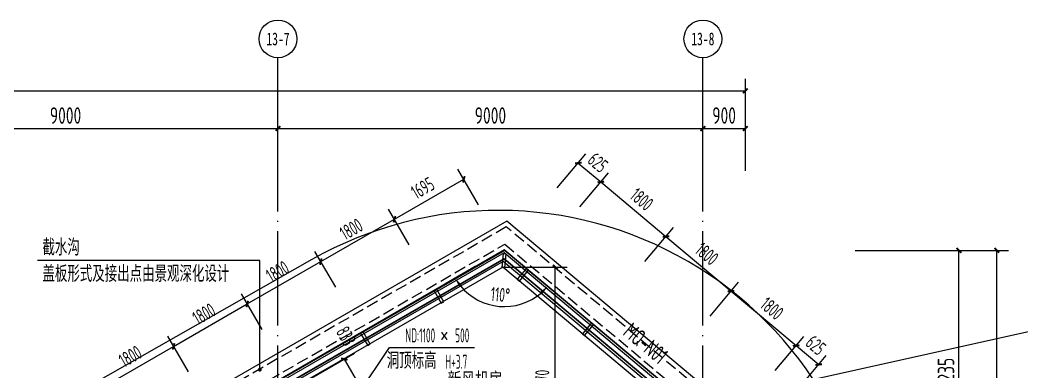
# Model space of a CAD drawing. Extents: x -228436 to 200315, y -41539 to 163917.
# Drawn here: x 43036 to 64259, y 20656 to 28120 of the extents above; entities that cross this region are included whole.
import ezdxf
from ezdxf.enums import TextEntityAlignment as Align

# ---------------------------------------------------------------- set-up
doc = ezdxf.new("R2010")
doc.units = 0
doc.header["$LTSCALE"] = 1000
doc.header["$MEASUREMENT"] = 0
for name, pattern in [('X-104 13#平面$0$ACAD_ISO05W100', [34, 24, -3, 0.5, -3, 0.5, -3]), ('X-104 13#平面$0$DASH', [0.35, 0.25, -0.1]), ('X-104 13#平面$0$DOTE', [2.42, 2, -0.2, 0.02, -0.2])]:
    doc.linetypes.add(name, pattern=pattern)
for name, color, linetype in [('01-标注_尺寸', 124, 'Continuous'), ('01-标注_符号', 200, 'Continuous'), ('02-TEXT_标注', 130, 'Continuous'), ('13#楼幕墙$0$A-C_幕墙龙骨', 133, 'Continuous'), ('13#楼幕墙$0$A-C_玻璃幕墙', 140, 'Continuous'), ('AXIS_TEXT', 7, 'Continuous'), ('X-104 13#平面$0$01-标注_符号', 200, 'Continuous'), ('X-104 13#平面$0$01-标注_轴线坐标', 132, 'Continuous'), ('X-104 13#平面$0$02-TEXT_房间', 7, 'Continuous'), ('X-104 13#平面$0$02-TEXT_标注', 130, 'Continuous'), ('X-104 13#平面$0$02-TEXT_轴号', 7, 'Continuous'), ('X-104 13#平面$0$A-O_散水', 134, 'Continuous'), ('X-104 13#平面$0$A-TECH_结构', 21, 'Continuous'), ('X-104 13#平面$0$A_AXIS-轴线', 36, 'X-104 13#平面$0$DOTE'), ('X-104 13#平面$0$M-道路 边线', 151, 'Continuous')]:
    doc.layers.add(name, color=color, linetype=linetype)
doc.layers.add('X-104 13#平面$0$000套内', color=226, linetype='Continuous', lineweight=30, plot=False)
doc.layers.add('X-104 13#平面$0$DIM_MODI', color=6, linetype='Continuous', plot=False)
doc.styles.add('_TCH_DIM', font='ros1.shx', dxfattribs={"width": 0.8, "bigfont": 'jd.shx'})
doc.styles.add('_TCH_DIM_T3', font='ros1.shx', dxfattribs={"width": 0.705882, "bigfont": 'jd.shx'})
doc.styles.add('COMPLEX', font='COMPLEX')
doc.styles.add('X-104 13#平面$0$_TCH_AXIS', font='STXIHEI_0.TTF', dxfattribs={"width": 0.75})
doc.styles.add('X-104 13#平面$0$_TCH_DIM', font='ros1.shx', dxfattribs={"width": 0.8, "bigfont": 'jd.shx'})
doc.styles.add('X-104 13#平面$0$_TCH_DIM_T3', font='ros1.shx', dxfattribs={"width": 0.8, "bigfont": 'jd.shx'})
doc.styles.add('X-104 13#平面$0$_TCH_SPACE', font='STXIHEI_0.TTF', dxfattribs={"width": 0.75, "height": 5})
doc.styles.add('X-104 13#平面$0$Standard', font='ros1.shx', dxfattribs={"width": 0.75, "bigfont": 'jd.shx'})
doc.dimstyles.new('_TCH_ARCH&&100', dxfattribs={"dimtxt": 297.5, "dimasz": 100, "dimexe": 250, "dimexo": 300, "dimgap": 126.25, "dimtad": 1, "dimdec": 0, "dimzin": 0, "dimdsep": 46, "dimtxsty": '_TCH_DIM_T3', "dimblk": 'ARCHTICK', "dimcen": 0.09, "dimclrt": 7, "dimazin": 2, "dimtfac": 1, "dimtdec": 0, "dimtix": 1, "dimtmove": 2, "dimatfit": 3, "dimfxl": 0, "dimtolj": 1, "dimtzin": 0, "dimarcsym": 0})
doc.dimstyles.new('_TCH_ARROW&&100', dxfattribs={"dimtxt": 297.5, "dimasz": 200, "dimexe": 250, "dimexo": 300, "dimgap": 100, "dimtad": 1, "dimdec": 0, "dimzin": 0, "dimdsep": 46, "dimtxsty": '_TCH_DIM_T3', "dimcen": 0.09, "dimclrt": 7, "dimazin": 2, "dimtfac": 1, "dimtdec": 0, "dimtix": 1, "dimtmove": 2, "dimatfit": 3, "dimfxl": 0, "dimtolj": 1, "dimtzin": 0, "dimarcsym": 0})
doc.dimstyles.new('X-104 13#平面$0$_TCH_ARCH&&100', dxfattribs={"dimtxt": 350, "dimasz": 100, "dimexe": 250, "dimexo": 300, "dimgap": 100, "dimtad": 1, "dimdec": 0, "dimzin": 0, "dimdsep": 46, "dimtxsty": 'X-104 13#平面$0$_TCH_DIM_T3', "dimblk": 'X-104 13#平面$0$_ArchTick', "dimcen": 0.09, "dimclrt": 7, "dimazin": 2, "dimtfac": 1, "dimtdec": 0, "dimtix": 1, "dimtmove": 2, "dimatfit": 3, "dimfxl": 0, "dimtolj": 1, "dimtzin": 0, "dimarcsym": 0})

# ---------------------------------------------------------------- blocks, each defined once
blk = doc.blocks.new('_AXISO')
blk.add_circle((0, 0), 0.5)
at = {"layer": 'AXIS_TEXT', "style": 'COMPLEX', "width": 1.041667}
blk.add_attdef('A', text='', height=0.56, dxfattribs=at).set_placement((-0.25, -0.28), (0.25, -0.28), align=Align.FIT)
blk = doc.blocks.new('X-104 13#平面$0$_ArchTick')
at = {"color": 0, "linetype": 'ByBlock', "const_width": 0.4}
blk.add_lwpolyline([(-0.5, -0.5), (0.5, 0.5)], dxfattribs=at)
blk = doc.blocks.new('*D751')
at = {"layer": 'Defpoints', "color": 0, "transparency": 16777216}
for p in [(58400, 26620), (-900, 24620), (58400, 24620)]:
    blk.add_point(p, dxfattribs=at)
at = {"layer": 'X-104 13#平面$0$01-标注_轴线坐标', "color": 0, "lineweight": -2, "transparency": 16777216}
for p, q in [((-900, 24920), (-900, 26870)), ((58400, 24920), (58400, 26870)), ((-900, 26620), (58400, 26620))]:
    blk.add_line(p, q, dxfattribs=at)
at = {"layer": 'X-104 13#平面$0$01-标注_轴线坐标', "color": 0, "lineweight": -2, "transparency": 16777216, "xscale": 100, "yscale": 100, "zscale": 100, "rotation": 180}
blk.add_blockref('X-104 13#平面$0$_ArchTick', (-900, 26620), dxfattribs=at)
at = {"layer": 'X-104 13#平面$0$01-标注_轴线坐标', "color": 0, "lineweight": -2, "transparency": 16777216, "xscale": 100, "yscale": 100, "zscale": 100}
blk.add_blockref('X-104 13#平面$0$_ArchTick', (58400, 26620), dxfattribs=at)
at = {"layer": 'X-104 13#平面$0$01-标注_轴线坐标', "color": 7, "transparency": 16777216, "insert": (28750, 26895), "char_height": 350, "attachment_point": 5, "style": 'X-104 13#平面$0$_TCH_DIM_T3'}
blk.add_mtext('\\A1;59300', dxfattribs=at)
blk = doc.blocks.new('*D758')
at = {"layer": 'Defpoints', "color": 0, "transparency": 16777216}
for p in [(48500, 25820), (39500, 24620), (48500, 24620)]:
    blk.add_point(p, dxfattribs=at)
at = {"layer": 'X-104 13#平面$0$01-标注_轴线坐标', "color": 0, "lineweight": -2, "transparency": 16777216}
for p, q in [((39500, 24920), (39500, 26070)), ((48500, 24920), (48500, 26070)), ((39500, 25820), (48500, 25820))]:
    blk.add_line(p, q, dxfattribs=at)
at = {"layer": 'X-104 13#平面$0$01-标注_轴线坐标', "color": 0, "lineweight": -2, "transparency": 16777216, "xscale": 100, "yscale": 100, "zscale": 100, "rotation": 180}
blk.add_blockref('X-104 13#平面$0$_ArchTick', (39500, 25820), dxfattribs=at)
at = {"layer": 'X-104 13#平面$0$01-标注_轴线坐标', "color": 0, "lineweight": -2, "transparency": 16777216, "xscale": 100, "yscale": 100, "zscale": 100}
blk.add_blockref('X-104 13#平面$0$_ArchTick', (48500, 25820), dxfattribs=at)
at = {"layer": 'X-104 13#平面$0$01-标注_轴线坐标', "color": 7, "transparency": 16777216, "insert": (44000, 26095), "char_height": 350, "attachment_point": 5, "style": 'X-104 13#平面$0$_TCH_DIM_T3'}
blk.add_mtext('\\A1;9000', dxfattribs=at)
blk = doc.blocks.new('*D759')
at = {"layer": 'Defpoints', "color": 0, "transparency": 16777216}
for p in [(57500, 25820), (48500, 24620), (57500, 24620)]:
    blk.add_point(p, dxfattribs=at)
at = {"layer": 'X-104 13#平面$0$01-标注_轴线坐标', "color": 0, "lineweight": -2, "transparency": 16777216}
for p, q in [((48500, 24920), (48500, 26070)), ((57500, 24920), (57500, 26070)), ((48500, 25820), (57500, 25820))]:
    blk.add_line(p, q, dxfattribs=at)
at = {"layer": 'X-104 13#平面$0$01-标注_轴线坐标', "color": 0, "lineweight": -2, "transparency": 16777216, "xscale": 100, "yscale": 100, "zscale": 100, "rotation": 180}
blk.add_blockref('X-104 13#平面$0$_ArchTick', (48500, 25820), dxfattribs=at)
at = {"layer": 'X-104 13#平面$0$01-标注_轴线坐标', "color": 0, "lineweight": -2, "transparency": 16777216, "xscale": 100, "yscale": 100, "zscale": 100}
blk.add_blockref('X-104 13#平面$0$_ArchTick', (57500, 25820), dxfattribs=at)
at = {"layer": 'X-104 13#平面$0$01-标注_轴线坐标', "color": 7, "transparency": 16777216, "insert": (53000, 26095), "char_height": 350, "attachment_point": 5, "style": 'X-104 13#平面$0$_TCH_DIM_T3'}
blk.add_mtext('\\A1;9000', dxfattribs=at)
blk = doc.blocks.new('*D760')
at = {"layer": 'Defpoints', "color": 0, "transparency": 16777216}
for p in [(58400, 25820), (57500, 24620), (58400, 24620)]:
    blk.add_point(p, dxfattribs=at)
at = {"layer": 'X-104 13#平面$0$01-标注_轴线坐标', "color": 0, "lineweight": -2, "transparency": 16777216}
for p, q in [((57500, 24920), (57500, 26070)), ((58400, 24920), (58400, 26070)), ((57500, 25820), (58400, 25820))]:
    blk.add_line(p, q, dxfattribs=at)
at = {"layer": 'X-104 13#平面$0$01-标注_轴线坐标', "color": 0, "lineweight": -2, "transparency": 16777216, "xscale": 100, "yscale": 100, "zscale": 100, "rotation": 180}
blk.add_blockref('X-104 13#平面$0$_ArchTick', (57500, 25820), dxfattribs=at)
at = {"layer": 'X-104 13#平面$0$01-标注_轴线坐标', "color": 0, "lineweight": -2, "transparency": 16777216, "xscale": 100, "yscale": 100, "zscale": 100}
blk.add_blockref('X-104 13#平面$0$_ArchTick', (58400, 25820), dxfattribs=at)
at = {"layer": 'X-104 13#平面$0$01-标注_轴线坐标', "color": 7, "transparency": 16777216, "insert": (57950, 26095), "char_height": 350, "attachment_point": 5, "style": 'X-104 13#平面$0$_TCH_DIM_T3'}
blk.add_mtext('\\A1;900', dxfattribs=at)
blk = doc.blocks.new('*D761')
at = {"layer": 'Defpoints', "color": 0, "transparency": 16777216}
for p in [(60425, 23235), (63725, 23235), (60425, -2700)]:
    blk.add_point(p, dxfattribs=at)
at = {"layer": 'X-104 13#平面$0$01-标注_轴线坐标', "color": 0, "lineweight": -2, "transparency": 16777216}
for p, q in [((60725, 23235), (63975, 23235)), ((63725, -2700), (63725, 23235)), ((60725, -2700), (63975, -2700))]:
    blk.add_line(p, q, dxfattribs=at)
at = {"layer": 'X-104 13#平面$0$01-标注_轴线坐标', "color": 0, "lineweight": -2, "transparency": 16777216, "xscale": 100, "yscale": 100, "zscale": 100}
for p, rotation in [((63725, 23235), 90), ((63725, -2700), 270)]:
    blk.add_blockref('X-104 13#平面$0$_ArchTick', p, dxfattribs=dict(at, rotation=rotation))
at = {"layer": 'X-104 13#平面$0$01-标注_轴线坐标', "color": 7, "transparency": 16777216, "insert": (63450, 10268), "char_height": 350, "attachment_point": 5, "rotation": 90, "style": 'X-104 13#平面$0$_TCH_DIM_T3'}
blk.add_mtext('\\A1;25935', dxfattribs=at)
blk = doc.blocks.new('*D766')
at = {"layer": 'Defpoints', "color": 0, "transparency": 16777216}
for p in [(60425, 23235), (62925, 23235), (60425, 18000)]:
    blk.add_point(p, dxfattribs=at)
at = {"layer": 'X-104 13#平面$0$01-标注_轴线坐标', "color": 0, "lineweight": -2, "transparency": 16777216}
for p, q in [((60725, 23235), (63175, 23235)), ((62925, 18000), (62925, 23235)), ((60725, 18000), (63175, 18000))]:
    blk.add_line(p, q, dxfattribs=at)
at = {"layer": 'X-104 13#平面$0$01-标注_轴线坐标', "color": 0, "lineweight": -2, "transparency": 16777216, "xscale": 100, "yscale": 100, "zscale": 100}
for p, rotation in [((62925, 23235), 90), ((62925, 18000), 270)]:
    blk.add_blockref('X-104 13#平面$0$_ArchTick', p, dxfattribs=dict(at, rotation=rotation))
at = {"layer": 'X-104 13#平面$0$01-标注_轴线坐标', "color": 7, "transparency": 16777216, "insert": (62650, 20618), "char_height": 350, "attachment_point": 5, "rotation": 90, "style": 'X-104 13#平面$0$_TCH_DIM_T3'}
blk.add_mtext('\\A1;5235', dxfattribs=at)
blk = doc.blocks.new('13#楼幕墙$0$A$C7A413A1D')
blk.add_lwpolyline([(-70, -300), (-10, -300), (-10, 0), (-70, 0)], close=True)
blk = doc.blocks.new('13#楼幕墙')
at = {"layer": '13#楼幕墙$0$A-C_幕墙龙骨'}
blk.add_lwpolyline([(53298, 22868), (53248, 22872), (53274, 23171), (53324, 23167)], close=True, dxfattribs=at)
at = {"layer": '13#楼幕墙$0$A-C_玻璃幕墙'}
for points in [[(4493, 15500), (-900, 15500), (-900, -1700), (22100, -1700), (22100, -1100), (58400, -1100), (58400, 18960), (53293, 23245), (37800, 14300), (37800, 10200), (12500, 10200), (4493, 15500)], [(58350, 18937), (53288, 23184), (37850, 14271)], [(58200, 18867), (53272, 23002), (43348, 17266)], [(58100, 18820), (53261, 22880), (38100, 14127)]]:
    blk.add_lwpolyline(points, dxfattribs=at)
at = {"layer": '13#楼幕墙$0$A-C_幕墙龙骨'}
for p, rotation in [((53815, 22807), 319.9999999999206), ((51871, 22409), 29.95337307442212), ((55194, 21650), 319.9999999999206), ((50311, 21510), 29.95337307442212)]:
    blk.add_blockref('13#楼幕墙$0$A$C7A413A1D', p, dxfattribs=dict(at, rotation=rotation))
blk = doc.blocks.new('X-104 13#平面$0$A$C0BB3323F')
at = {"layer": 'Defpoints'}
blk.add_lwpolyline([(59300, 600), (59300, 20660), (54205, 24935), (38700, 16000), (38700, 11900), (13400, 11900), (5393, 17200), (0, 17200), (0, 0), (23000, 0), (23000, 600)], close=True, dxfattribs=at)
at = {"layer": 'X-104 13#平面$0$M-道路 边线', "ltscale": 0.5}
blk.add_line((50117, 24739), (40724, 19401), dxfattribs=at)
blk.add_arc((54069, 17783), 8000, 0.0204, 119.6076, dxfattribs=at)
blk = doc.blocks.new('_ArchTick')
at = {"color": 0, "linetype": 'ByBlock', "const_width": 0.4}
blk.add_lwpolyline([(-0.5, -0.5), (0.5, 0.5)], dxfattribs=at)
blk = doc.blocks.new('*D222')
at = {"layer": '01-标注_尺寸', "color": 0, "lineweight": -2, "transparency": 16777216}
for p, q in [((59031, 20686), (59636, 21406)), ((59476, 21215), (59955, 20813)), ((59511, 20284), (60115, 21004))]:
    blk.add_line(p, q, dxfattribs=at)
at = {"layer": 'Defpoints', "color": 0, "transparency": 16777216}
for p in [(59955, 20813), (58839, 20456), (59318, 20054)]:
    blk.add_point(p, dxfattribs=at)
at = {"layer": '01-标注_尺寸', "color": 0, "lineweight": -2, "transparency": 16777216, "xscale": 100, "yscale": 100, "zscale": 100}
for p, rotation in [((59476, 21215), 140.0000000000009), ((59955, 20813), 320.0000000000009)]:
    blk.add_blockref('_ArchTick', p, dxfattribs=dict(at, rotation=rotation))
at = {"layer": '01-标注_尺寸', "color": 7, "transparency": 16777216, "insert": (59892, 21224), "char_height": 297.5, "attachment_point": 5, "rotation": 320, "style": '_TCH_DIM_T3'}
blk.add_mtext('\\A1;625', dxfattribs=at)
blk = doc.blocks.new('*D223')
at = {"layer": '01-标注_尺寸', "color": 0, "lineweight": -2, "transparency": 16777216}
for p, q in [((57653, 21843), (58257, 22563)), ((58097, 22372), (59476, 21215)), ((59031, 20686), (59636, 21406))]:
    blk.add_line(p, q, dxfattribs=at)
at = {"layer": 'Defpoints', "color": 0, "transparency": 16777216}
for p in [(57460, 21613), (59476, 21215), (58839, 20456)]:
    blk.add_point(p, dxfattribs=at)
at = {"layer": '01-标注_尺寸', "color": 0, "lineweight": -2, "transparency": 16777216, "xscale": 100, "yscale": 100, "zscale": 100}
for p, rotation in [((58097, 22372), 140.0000000000009), ((59476, 21215), 320.0000000000009)]:
    blk.add_blockref('_ArchTick', p, dxfattribs=dict(at, rotation=rotation))
at = {"layer": '01-标注_尺寸', "color": 7, "transparency": 16777216, "insert": (58963, 22004), "char_height": 297.5, "attachment_point": 5, "rotation": 320, "style": '_TCH_DIM_T3'}
blk.add_mtext('\\A1;1800', dxfattribs=at)
blk = doc.blocks.new('*D224')
at = {"layer": '01-标注_尺寸', "color": 0, "lineweight": -2, "transparency": 16777216}
for p, q in [((56274, 23000), (56878, 23720)), ((56718, 23529), (58097, 22372)), ((57653, 21843), (58257, 22563))]:
    blk.add_line(p, q, dxfattribs=at)
at = {"layer": 'Defpoints', "color": 0, "transparency": 16777216}
for p in [(56081, 22770), (58097, 22372), (57460, 21613)]:
    blk.add_point(p, dxfattribs=at)
at = {"layer": '01-标注_尺寸', "color": 0, "lineweight": -2, "transparency": 16777216, "xscale": 100, "yscale": 100, "zscale": 100}
for p, rotation in [((56718, 23529), 140.0000000000009), ((58097, 22372), 320.0000000000009)]:
    blk.add_blockref('_ArchTick', p, dxfattribs=dict(at, rotation=rotation))
at = {"layer": '01-标注_尺寸', "color": 7, "transparency": 16777216, "insert": (57584, 23161), "char_height": 297.5, "attachment_point": 5, "rotation": 320, "style": '_TCH_DIM_T3'}
blk.add_mtext('\\A1;1800', dxfattribs=at)
blk = doc.blocks.new('*D225')
at = {"layer": '01-标注_尺寸', "color": 0, "lineweight": -2, "transparency": 16777216}
for p, q in [((54895, 24157), (55500, 24877)), ((55339, 24686), (56718, 23529)), ((56274, 23000), (56878, 23720))]:
    blk.add_line(p, q, dxfattribs=at)
at = {"layer": 'Defpoints', "color": 0, "transparency": 16777216}
for p in [(54702, 23927), (56718, 23529), (56081, 22770)]:
    blk.add_point(p, dxfattribs=at)
at = {"layer": '01-标注_尺寸', "color": 0, "lineweight": -2, "transparency": 16777216, "xscale": 100, "yscale": 100, "zscale": 100}
for p, rotation in [((55339, 24686), 140.0000000000009), ((56718, 23529), 320.0000000000009)]:
    blk.add_blockref('_ArchTick', p, dxfattribs=dict(at, rotation=rotation))
at = {"layer": '01-标注_尺寸', "color": 7, "transparency": 16777216, "insert": (56205, 24318), "char_height": 297.5, "attachment_point": 5, "rotation": 320, "style": '_TCH_DIM_T3'}
blk.add_mtext('\\A1;1800', dxfattribs=at)
blk = doc.blocks.new('*D226')
at = {"layer": '01-标注_尺寸', "color": 0, "lineweight": -2, "transparency": 16777216}
for p, q in [((54416, 24559), (55020, 25279)), ((54860, 25088), (55339, 24686)), ((54895, 24157), (55500, 24877))]:
    blk.add_line(p, q, dxfattribs=at)
at = {"layer": 'Defpoints', "color": 0, "transparency": 16777216}
for p in [(55339, 24686), (54223, 24329), (54702, 23927)]:
    blk.add_point(p, dxfattribs=at)
at = {"layer": '01-标注_尺寸', "color": 0, "lineweight": -2, "transparency": 16777216, "xscale": 100, "yscale": 100, "zscale": 100}
for p, rotation in [((54860, 25088), 140.0000000000007), ((55339, 24686), 320.0000000000007)]:
    blk.add_blockref('_ArchTick', p, dxfattribs=dict(at, rotation=rotation))
at = {"layer": '01-标注_尺寸', "color": 7, "transparency": 16777216, "insert": (55276, 25098), "char_height": 297.5, "attachment_point": 5, "rotation": 320, "style": '_TCH_DIM_T3'}
blk.add_mtext('\\A1;625', dxfattribs=at)
blk = doc.blocks.new('*D342')
at = {"layer": '01-标注_尺寸', "color": 0, "lineweight": -2, "transparency": 16777216}
for p, q in [((53261, 22880), (54624, 22880)), ((54374, 18010), (54374, 22880)), ((53261, 18010), (54624, 18010))]:
    blk.add_line(p, q, dxfattribs=at)
at = {"layer": 'Defpoints', "color": 0, "transparency": 16777216}
for p in [(52961, 22880), (54374, 22880), (52961, 18010)]:
    blk.add_point(p, dxfattribs=at)
at = {"layer": '01-标注_尺寸', "color": 0, "lineweight": -2, "transparency": 16777216, "xscale": 100, "yscale": 100, "zscale": 100}
for p, rotation in [((54374, 22880), 90), ((54374, 18010), 270)]:
    blk.add_blockref('_ArchTick', p, dxfattribs=dict(at, rotation=rotation))
at = {"layer": '01-标注_尺寸', "color": 7, "transparency": 16777216, "insert": (54099, 20445), "char_height": 297.5, "attachment_point": 5, "rotation": 90, "style": '_TCH_DIM_T3'}
blk.add_mtext('\\A1;4870', dxfattribs=at)
blk = doc.blocks.new('*D452')
at = {"layer": '01-标注_尺寸', "color": 0, "lineweight": -2, "transparency": 16777216}
for p, q in [((52750, 24198), (52312, 24958)), ((50968, 23895), (52437, 24742)), ((51281, 23352), (50843, 24112))]:
    blk.add_line(p, q, dxfattribs=at)
at = {"layer": 'Defpoints', "color": 0, "transparency": 16777216}
for p in [(52437, 24742), (52900, 23938), (51431, 23092)]:
    blk.add_point(p, dxfattribs=at)
at = {"layer": '01-标注_尺寸', "color": 0, "lineweight": -2, "transparency": 16777216, "xscale": 100, "yscale": 100, "zscale": 100}
for p, rotation in [((52437, 24742), 29.95337307636548), ((50968, 23895), 209.9533730763655)]:
    blk.add_blockref('_ArchTick', p, dxfattribs=dict(at, rotation=rotation))
at = {"layer": '01-标注_尺寸', "color": 7, "transparency": 16777216, "insert": (51565, 24557), "char_height": 297.5, "attachment_point": 5, "rotation": 29.9534, "style": '_TCH_DIM_T3'}
blk.add_mtext('\\A1;1695', dxfattribs=at)
blk = doc.blocks.new('*D453')
at = {"layer": '01-标注_尺寸', "color": 0, "lineweight": -2, "transparency": 16777216}
for p, q in [((51281, 23352), (50843, 24112)), ((49408, 22996), (50968, 23895)), ((49722, 22453), (49284, 23213))]:
    blk.add_line(p, q, dxfattribs=at)
at = {"layer": 'Defpoints', "color": 0, "transparency": 16777216}
for p in [(50968, 23895), (51431, 23092), (49871, 22193)]:
    blk.add_point(p, dxfattribs=at)
at = {"layer": '01-标注_尺寸', "color": 0, "lineweight": -2, "transparency": 16777216, "xscale": 100, "yscale": 100, "zscale": 100}
for p, rotation in [((50968, 23895), 29.95337307636548), ((49408, 22996), 209.9533730763655)]:
    blk.add_blockref('_ArchTick', p, dxfattribs=dict(at, rotation=rotation))
at = {"layer": '01-标注_尺寸', "color": 7, "transparency": 16777216, "insert": (50051, 23684), "char_height": 297.5, "attachment_point": 5, "rotation": 29.9534, "style": '_TCH_DIM_T3'}
blk.add_mtext('\\A1;1800', dxfattribs=at)
blk = doc.blocks.new('*D454')
at = {"layer": '01-标注_尺寸', "color": 0, "lineweight": -2, "transparency": 16777216}
for p, q in [((49722, 22453), (49284, 23213)), ((47849, 22098), (49408, 22996)), ((48162, 21554), (47724, 22314))]:
    blk.add_line(p, q, dxfattribs=at)
at = {"layer": 'Defpoints', "color": 0, "transparency": 16777216}
for p in [(49408, 22996), (49871, 22193), (48312, 21294)]:
    blk.add_point(p, dxfattribs=at)
at = {"layer": '01-标注_尺寸', "color": 0, "lineweight": -2, "transparency": 16777216, "xscale": 100, "yscale": 100, "zscale": 100}
for p, rotation in [((49408, 22996), 29.95337307636548), ((47849, 22098), 209.9533730763655)]:
    blk.add_blockref('_ArchTick', p, dxfattribs=dict(at, rotation=rotation))
at = {"layer": '01-标注_尺寸', "color": 7, "transparency": 16777216, "insert": (48491, 22785), "char_height": 297.5, "attachment_point": 5, "rotation": 29.9534, "style": '_TCH_DIM_T3'}
blk.add_mtext('\\A1;1800', dxfattribs=at)
blk = doc.blocks.new('*D455')
at = {"layer": '01-标注_尺寸', "color": 0, "lineweight": -2, "transparency": 16777216}
for p, q in [((48162, 21554), (47724, 22314)), ((46289, 21199), (47849, 22098)), ((46602, 20656), (46164, 21416))]:
    blk.add_line(p, q, dxfattribs=at)
at = {"layer": 'Defpoints', "color": 0, "transparency": 16777216}
for p in [(47849, 22098), (48312, 21294), (46752, 20396)]:
    blk.add_point(p, dxfattribs=at)
at = {"layer": '01-标注_尺寸', "color": 0, "lineweight": -2, "transparency": 16777216, "xscale": 100, "yscale": 100, "zscale": 100}
for p, rotation in [((47849, 22098), 29.9533730763654), ((46289, 21199), 209.9533730763654)]:
    blk.add_blockref('_ArchTick', p, dxfattribs=dict(at, rotation=rotation))
at = {"layer": '01-标注_尺寸', "color": 7, "transparency": 16777216, "insert": (46932, 21887), "char_height": 297.5, "attachment_point": 5, "rotation": 29.9534, "style": '_TCH_DIM_T3'}
blk.add_mtext('\\A1;1800', dxfattribs=at)
blk = doc.blocks.new('*D456')
at = {"layer": '01-标注_尺寸', "color": 0, "lineweight": -2, "transparency": 16777216}
for p, q in [((46602, 20656), (46164, 21416)), ((44730, 20300), (46289, 21199)), ((45043, 19757), (44605, 20517))]:
    blk.add_line(p, q, dxfattribs=at)
at = {"layer": 'Defpoints', "color": 0, "transparency": 16777216}
for p in [(46289, 21199), (46752, 20396), (45193, 19497)]:
    blk.add_point(p, dxfattribs=at)
at = {"layer": '01-标注_尺寸', "color": 0, "lineweight": -2, "transparency": 16777216, "xscale": 100, "yscale": 100, "zscale": 100}
for p, rotation in [((46289, 21199), 29.9533730763655), ((44730, 20300), 209.9533730763655)]:
    blk.add_blockref('_ArchTick', p, dxfattribs=dict(at, rotation=rotation))
at = {"layer": '01-标注_尺寸', "color": 7, "transparency": 16777216, "insert": (45372, 20988), "char_height": 297.5, "attachment_point": 5, "rotation": 29.9534, "style": '_TCH_DIM_T3'}
blk.add_mtext('\\A1;1800', dxfattribs=at)
blk = doc.blocks.new('*D615')
at = {"layer": '01-标注_尺寸', "color": 0, "lineweight": -2, "transparency": 16777216}
for p, q in [((49214, 20531), (50122, 21054)), ((49905, 20930), (50321, 20207)), ((49630, 19809), (50538, 20332))]:
    blk.add_line(p, q, dxfattribs=at)
at = {"layer": 'Defpoints', "color": 0, "transparency": 16777216}
for p in [(48954, 20381), (50321, 20207), (49370, 19659)]:
    blk.add_point(p, dxfattribs=at)
at = {"layer": '01-标注_尺寸', "color": 0, "lineweight": -2, "transparency": 16777216, "xscale": 100, "yscale": 100, "zscale": 100}
for p, rotation in [((49905, 20930), 119.9533730763675), ((50321, 20207), 299.9533730763675)]:
    blk.add_blockref('_ArchTick', p, dxfattribs=dict(at, rotation=rotation))
at = {"layer": '01-标注_尺寸', "color": 7, "transparency": 16777216, "insert": (49942, 21417), "char_height": 297.5, "attachment_point": 5, "rotation": 299.9534, "style": '_TCH_DIM_T3'}
blk.add_mtext('\\A1;833', dxfattribs=at)
blk = doc.blocks.new('*D630')
at = {"layer": '01-标注_尺寸', "color": 0, "lineweight": -2, "transparency": 16777216}
for p, q in [((52680, 22891), (52036, 22519)), ((53836, 22790), (54405, 22312))]:
    blk.add_line(p, q, dxfattribs=at)
blk.add_arc((53293, 23245), 1202, 219.5465, 310.4535, dxfattribs=at)
at = {"layer": '01-标注_尺寸', "color": 0, "transparency": 16777216}
for points in [[(52339, 22461), (52394, 22499), (52252, 22644)], [(54049, 22354), (54097, 22307), (54214, 22473)]]:
    blk.add_solid(points, dxfattribs=at)
at = {"layer": 'Defpoints', "color": 0, "transparency": 16777216}
for p in [(53293, 23245), (52940, 23041), (53606, 22983), (52817, 22142)]:
    blk.add_point(p, dxfattribs=at)
at = {"layer": '01-标注_尺寸', "color": 7, "transparency": 16777216, "insert": (53210, 22296), "char_height": 297.5, "attachment_point": 5, "rotation": 355, "style": '_TCH_DIM_T3'}
blk.add_mtext('\\A1;110°', dxfattribs=at)
blk = doc.blocks.new('X-104 13#平面$0$轴网')
at = {"layer": 'X-104 13#平面$0$01-标注_轴线坐标'}
for p, q in [((48500, 24620.3), (48500, 27320.3)), ((57500, 24620.3), (57500, 27320.3))]:
    blk.add_line(p, q, dxfattribs=at)
at = {"layer": 'X-104 13#平面$0$A_AXIS-轴线', "linetype": 'X-104 13#平面$0$DOTE'}
for p, q in [((48500, -7401), (48500, 24620.3)), ((57500, -7401), (57500, 24620.3))]:
    blk.add_line(p, q, dxfattribs=at)
at = {"layer": 'X-104 13#平面$0$01-标注_轴线坐标'}
ref = blk.add_blockref('_AXISO', (48500, 27720.3), dxfattribs=dict(at, xscale=800, yscale=800, zscale=800))
ref.add_attrib('A', '13-7', dxfattribs={"layer": 'X-104 13#平面$0$02-TEXT_轴号', "height": 270.2, "style": 'X-104 13#平面$0$_TCH_AXIS', "width": 0.906749}).set_placement((48254.7, 27585.2), (48745.3, 27585.2), align=Align.FIT)
ref = blk.add_blockref('_AXISO', (57500, 27720.3), dxfattribs=dict(at, xscale=800, yscale=800, zscale=800))
ref.add_attrib('A', '13-8', dxfattribs={"layer": 'X-104 13#平面$0$02-TEXT_轴号', "height": 271, "style": 'X-104 13#平面$0$_TCH_AXIS', "width": 0.903271}).set_placement((57255, 27584.8), (57745, 27584.8), align=Align.FIT)
for p1, p2, distance, picture, middle in [((-900, 24620.3), (58400, 24620.3), 2000, '*D751', (28750, 26895.3)), ((39500, 24620.3), (48500, 24620.3), 1200, '*D758', (44000, 26095.3)), ((48500, 24620.3), (57500, 24620.3), 1200, '*D759', (53000, 26095.3)), ((57500, 24620.3), (58400, 24620.3), 1200, '*D760', (57950, 26095.3)), ((60425, -2700), (60425, 23235.1), -3300, '*D761', (63450, 10267.5)), ((60425, 18000), (60425, 23235.1), -2500, '*D766', (62650, 20617.5))]:
    dim = blk.add_aligned_dim(p1=p1, p2=p2, distance=distance, dimstyle='X-104 13#平面$0$_TCH_ARCH&&100', dxfattribs=at)
    dim.commit()
    dim.dimension.update_dxf_attribs({"geometry": picture, "text_midpoint": middle})
blk = doc.blocks.new('X-104 13#平面')
at = {"layer": 'X-104 13#平面$0$000套内'}
blk.add_lwpolyline([(7100, -1550), (21950, -1550), (21950, -950), (48400, -950), (48400, 11050), (53400, 11050), (53400, 18100), (58250, 18100), (58250, 18890), (53289.1, 23052.7), (37950, 14213.3), (37950, 10050), (12454.9, 10050), (4447.4, 15350), (4100, 15350), (4100, 6300), (7100, 6300), (7100, -1550)], dxfattribs=at)
blk.add_lwpolyline([(56445.6, 20404.1), (53289.1, 23052.7), (48392.1, 20230.7), (49171, 17336.9), (52006.2, 18100), (55650, 18100), (55650, 19456)], close=True, dxfattribs=at)
at = {"layer": 'X-104 13#平面$0$01-标注_符号'}
for p, q in [((48114.8, 23020.7), (43405.4, 23020.7)), ((48114.8, 20704), (48114.8, 23020.7))]:
    blk.add_line(p, q, dxfattribs=at)
at = {"layer": 'X-104 13#平面$0$01-标注_符号', "const_width": 40}
blk.add_lwpolyline([(48114.8, 20684, 1), (48114.8, 20724, 1)], format="xyb", close=True, dxfattribs=at)
at = {"layer": 'X-104 13#平面$0$A-O_散水'}
blk.add_lwpolyline([(58900, 13050), (58900, 19193.2), (53346.4, 23853.1), (37300, 14588.9), (37300, 10700), (23300, 10700), (23300, 10200), (37800, 10200), (37800, 14300), (53293.2, 23245), (58400, 18960), (58400, 13050)], dxfattribs=at)
at = {"layer": 'X-104 13#平面$0$A-O_散水', "linetype": 'X-104 13#平面$0$DASH'}
blk.add_lwpolyline([(58800, 13050), (58800, 19146.5), (53335.8, 23731.5), (37400, 14531.2), (37400, 10600), (23300, 10600), (23300, 10300), (37700, 10300), (37700, 14357.8), (53303.8, 23366.6), (58500, 19006.6), (58500, 13050)], dxfattribs=at)
at = {"layer": 'X-104 13#平面$0$A-TECH_结构'}
blk.add_lwpolyline([(58350, -1050), (58350, 18936.6), (53287.9, 23184.2), (37850, 14271.1), (37850, 10150), (12485, 10150), (4477.5, 15450), (-850, 15450), (-850, -1650), (22050, -1650), (22050, -1050)], close=True, dxfattribs=at)
at = {"layer": 'X-104 13#平面$0$DIM_MODI'}
blk.add_line((50788.2, 18494.3), (80674.7, 25131.1), dxfattribs=at)
for name, p in [('X-104 13#平面$0$A$C0BB3323F', (-900, -1700)), ('X-104 13#平面$0$轴网', (0, 0))]:
    blk.add_blockref(name, p)
at = {"layer": 'X-104 13#平面$0$A-TECH_结构'}
blk.add_blockref('13#楼幕墙', (0, 0), dxfattribs=at)
at = {"layer": 'X-104 13#平面$0$02-TEXT_房间', "style": 'X-104 13#平面$0$_TCH_SPACE', "width": 0.75}
blk.add_text('新风机房', height=285.43, dxfattribs=at).set_placement((52091.5, 20362.5))
at = {"layer": 'X-104 13#平面$0$02-TEXT_标注', "style": 'X-104 13#平面$0$_TCH_DIM', "width": 0.8}
for s, height, p in [('截水沟', 347.29, (43510.4, 23125.7)), ('盖板形式及接出点由景观深化设计', 347.287, (43510.4, 22565.7))]:
    blk.add_text(s, height=height, dxfattribs=at).set_placement(p)
at = {"layer": 'X-104 13#平面$0$02-TEXT_标注', "linetype": 'X-104 13#平面$0$ACAD_ISO05W100', "style": 'X-104 13#平面$0$Standard', "width": 0.75}
blk.add_text('MQ-N01', height=350, rotation=320.00048, dxfattribs=at).set_placement((55784.8, 21458))

msp = doc.modelspace()

# ---------------------------------------------------------------- linework, layer by layer
at = {"layer": '01-标注_符号'}
for p, q in [((49549.5, 19211.5), (50864.9, 21178.6)), ((50864.9, 21178.6), (52660.3, 21178.6))]:
    msp.add_line(p, q, dxfattribs=at)

# ---------------------------------------------------------------- block references
msp.add_blockref('X-104 13#平面', (0, 0))

# ---------------------------------------------------------------- texts
at = {"layer": '02-TEXT_标注', "style": '_TCH_DIM'}
for s, height, width, p in [('ND:1100', 297.5, 0.564706, (51197.8, 21283.6)), ('×', 347.3, 0.8, (51942.6, 21283.6)), ('500', 297.5, 0.564706, (52252.9, 21283.6)), ('洞顶标高', 347.29, 0.8, (50804.2, 20723.6)), ('H+3.7', 297.5, 0.564706, (52045.7, 20723.6))]:
    msp.add_text(s, height=height, dxfattribs=dict(at, width=width)).set_placement(p)

# ---------------------------------------------------------------- dimensions: what is measured, and where the dimension line sits
at = {"layer": '01-标注_尺寸'}
for base, p1, p2, picture, middle in [((55338.9, 24685.8), (54222.9, 24328.8), (54702, 23926.8), '*D226', (55276.1, 25097.5)), ((56717.8, 23528.8), (54702, 23926.8), (56080.9, 22769.8), '*D225', (56205.1, 24318)), ((58096.7, 22371.8), (56080.9, 22769.8), (57459.8, 21612.8), '*D224', (57584, 23161)), ((59475.5, 21214.8), (57459.8, 21612.8), (58838.7, 20455.8), '*D223', (58962.9, 22003.9)), ((59954.6, 20812.8), (58838.7, 20455.8), (59317.7, 20053.7), '*D222', (59891.9, 21224.4))]:
    dim = msp.add_linear_dim(base=base, p1=p1, p2=p2, angle=320, dimstyle='_TCH_ARCH&&100', override={"dimgap": 0}, dxfattribs=at)
    dim.commit()
    dim.dimension.update_dxf_attribs({"geometry": picture, "text_midpoint": middle, "dimtype": 161, "text_rotation": 320})
for p1, p2, distance, picture, middle in [((51431, 23091.8), (52899.9, 23938.3), 927.1, '*D452', (51565.2, 24556.6)), ((49871.4, 22193.1), (51431, 23091.8), 927.1, '*D453', (50050.9, 23684)), ((48311.8, 21294.3), (49871.4, 22193.1), 927.1, '*D454', (48491.4, 22785.3)), ((52961.3, 18009.9), (52961.3, 22880.2), -1412.9, '*D342', (54099.2, 20445)), ((46752.2, 20395.6), (48311.8, 21294.3), 927.1, '*D455', (46931.8, 21886.5)), ((45192.6, 19496.9), (46752.2, 20395.6), 927.1, '*D456', (45372.2, 20987.8))]:
    dim = msp.add_aligned_dim(p1=p1, p2=p2, distance=distance, dimstyle='_TCH_ARCH&&100', dxfattribs=at)
    dim.commit()
    dim.dimension.update_dxf_attribs({"geometry": picture, "text_midpoint": middle})
dim = msp.add_angular_dim_3p(base=(52817.2, 22141.6), center=(53293.2, 23245), p1=(52939.9, 23041), p2=(53605.7, 22982.8), dimstyle='_TCH_ARROW&&100', dxfattribs=at)
dim.commit()
dim.dimension.update_dxf_attribs({"geometry": '*D630', "text_midpoint": (53210.1, 22295.6)})
dim = msp.add_linear_dim(base=(50321.3, 20207.5), p1=(48953.7, 20381.2), p2=(49369.8, 19659.2), angle=299.95337, dimstyle='_TCH_ARCH&&100', dxfattribs=at)
dim.commit()
dim.dimension.update_dxf_attribs({"geometry": '*D615', "text_midpoint": (49941.9, 21416.7), "dimtype": 161})

doc.saveas('drawing.dxf')
